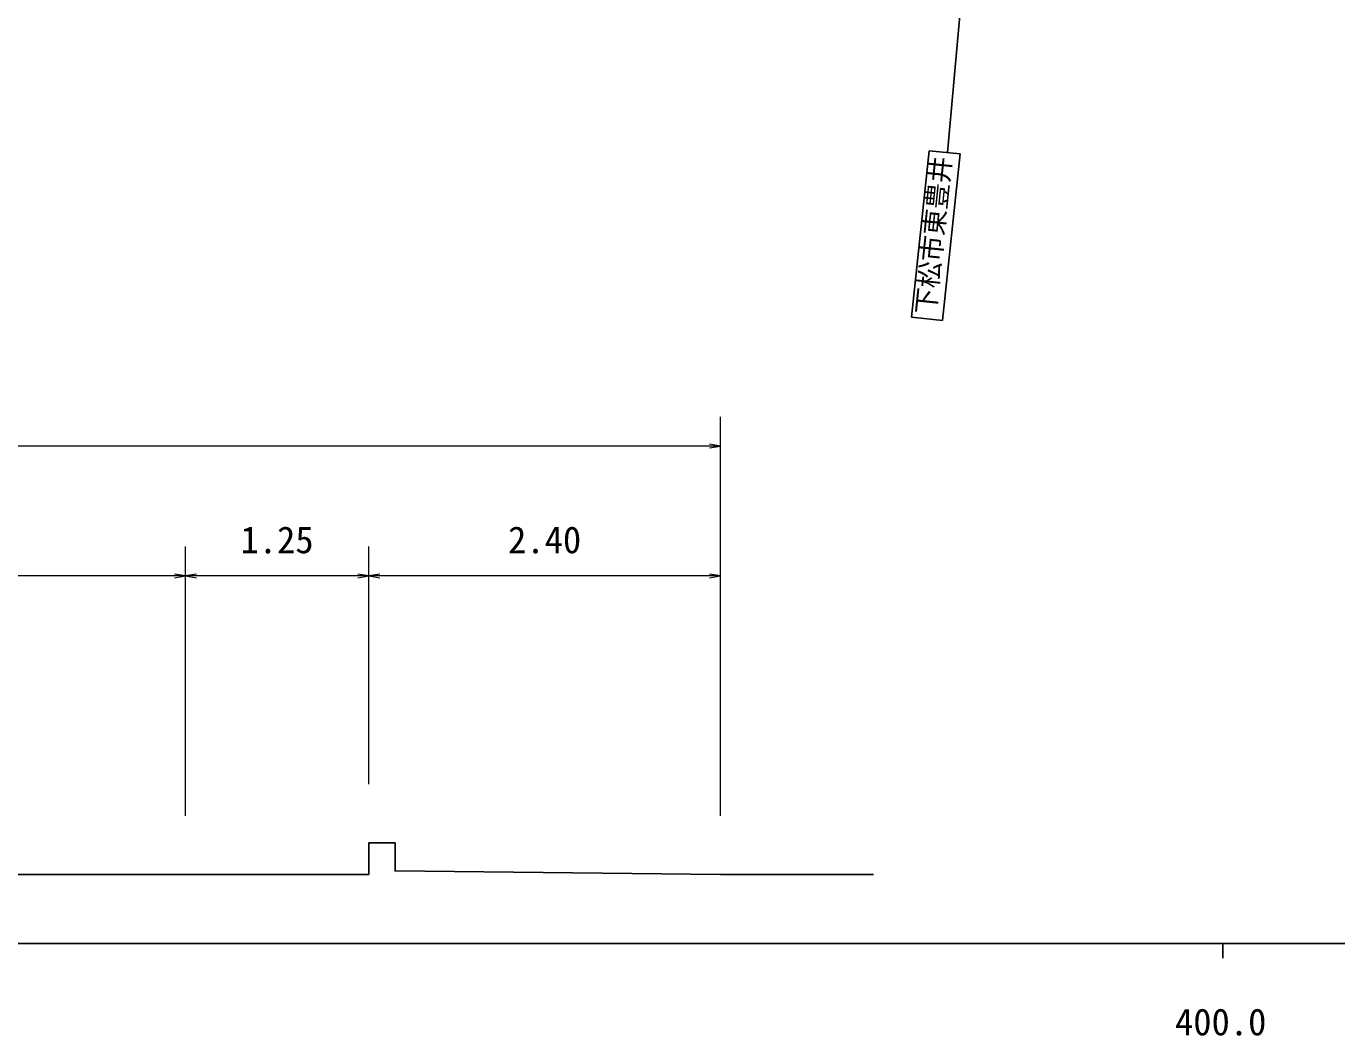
# Model space of a CAD drawing. Units: millimetres at full size, sheet at 1:1000, with parts at other scales. Extents: x 40000 to 680000, y 20000 to 380000.
# Drawn here: x 386383 to 475762, y 198715 to 267573 of the extents above; entities that cross this region are included whole.
import ezdxf
from ezdxf.enums import TextEntityAlignment as Align

# ---------------------------------------------------------------- set-up
doc = ezdxf.new("R2010")
doc.units = ezdxf.units.MM
doc.header["$LTSCALE"] = 1000
for name, color, linetype, lineweight in [('M-BGD', 7, 'Continuous', 25), ('M-STR-HTXT', 7, 'Continuous', 13), ('M-STR-STRC', 7, 'Continuous', 25), ('M-TTL-BAND', 7, 'Continuous', 25)]:
    doc.layers.add(name, color=color, linetype=linetype, lineweight=lineweight)
doc.styles.add('ＭＳ ゴシック', font='')
doc.styles.get('ＭＳ ゴシック').set_extended_font_data('MS Gothic')

# ---------------------------------------------------------------- blocks, each defined once
blk = doc.blocks.new('open_arrow')
at = {"color": 0, "linetype": 'Continuous', "lineweight": -2}
blk.add_lwpolyline([(7.5, 1.25), (0, 0), (7.5, -1.25)], dxfattribs=at)

msp = doc.modelspace()

# ---------------------------------------------------------------- linework, layer by layer
at = {"layer": 'M-BGD'}
msp.add_lwpolyline([(281739, 209717), (307470, 209717), (307470, 211807), (309739, 211807), (309739, 209717), (322239, 209717), (357239, 209717), (362239, 209717), (397239, 209717), (409739, 209717), (409739, 211869), (411536, 211869), (411536, 209957), (433739, 209717), (444164, 209717)], dxfattribs=at)
at = {"layer": 'M-STR-HTXT'}
for p, q in [((433739, 213717), (433739, 240936)), ((433739, 238936), (281739, 238936)), ((397239, 213717), (397239, 232076)), ((409739, 215869), (409739, 232076)), ((397239, 230076), (362239, 230076)), ((409739, 230076), (397239, 230076)), ((433739, 230076), (409739, 230076))]:
    msp.add_line(p, q, dxfattribs=at)
at = {"layer": 'M-STR-STRC'}
for p, q in [((452081, 290624), (449206, 258951)), ((447961, 259084), (446748, 247738)), ((447961, 259084), (450080, 258858)), ((450080, 258858), (448868, 247511)), ((446748, 247738), (448868, 247511))]:
    msp.add_line(p, q, dxfattribs=at)
at = {"layer": 'M-TTL-BAND'}
for p, q in [((40000, 205000), (579000, 205000)), ((468000, 205000), (468000, 204000))]:
    msp.add_line(p, q, dxfattribs=at)

# ---------------------------------------------------------------- block references
at = {"layer": 'M-STR-HTXT', "xscale": 100, "yscale": 100, "rotation": 180}
for p in [(433739, 238936), (397239, 230076), (409739, 230076), (433739, 230076)]:
    msp.add_blockref('open_arrow', p, dxfattribs=at)
at = {"layer": 'M-STR-HTXT', "xscale": 100, "yscale": 100}
for p in [(397239, 230076), (409739, 230076)]:
    msp.add_blockref('open_arrow', p, dxfattribs=at)

# ---------------------------------------------------------------- texts
at = {"layer": 'M-STR-HTXT', "style": 'ＭＳ ゴシック'}
for s, p in [('1.25', (403489, 231076)), ('2.40', (421739, 231076))]:
    msp.add_text(s, height=1833, dxfattribs=at).set_placement(p, align=Align.BOTTOM_CENTER)
at = {"layer": 'M-STR-STRC', "style": 'ＭＳ ゴシック'}
msp.add_text('下松市東豊井', height=1320, rotation=84.128, dxfattribs=at).set_placement((448752, 247827), align=Align.BOTTOM_LEFT)
at = {"layer": 'M-TTL-BAND', "style": 'ＭＳ ゴシック'}
msp.add_text('400.0', height=1833, dxfattribs=at).set_placement((467844, 198195), align=Align.BOTTOM_CENTER)

doc.saveas('drawing.dxf')
